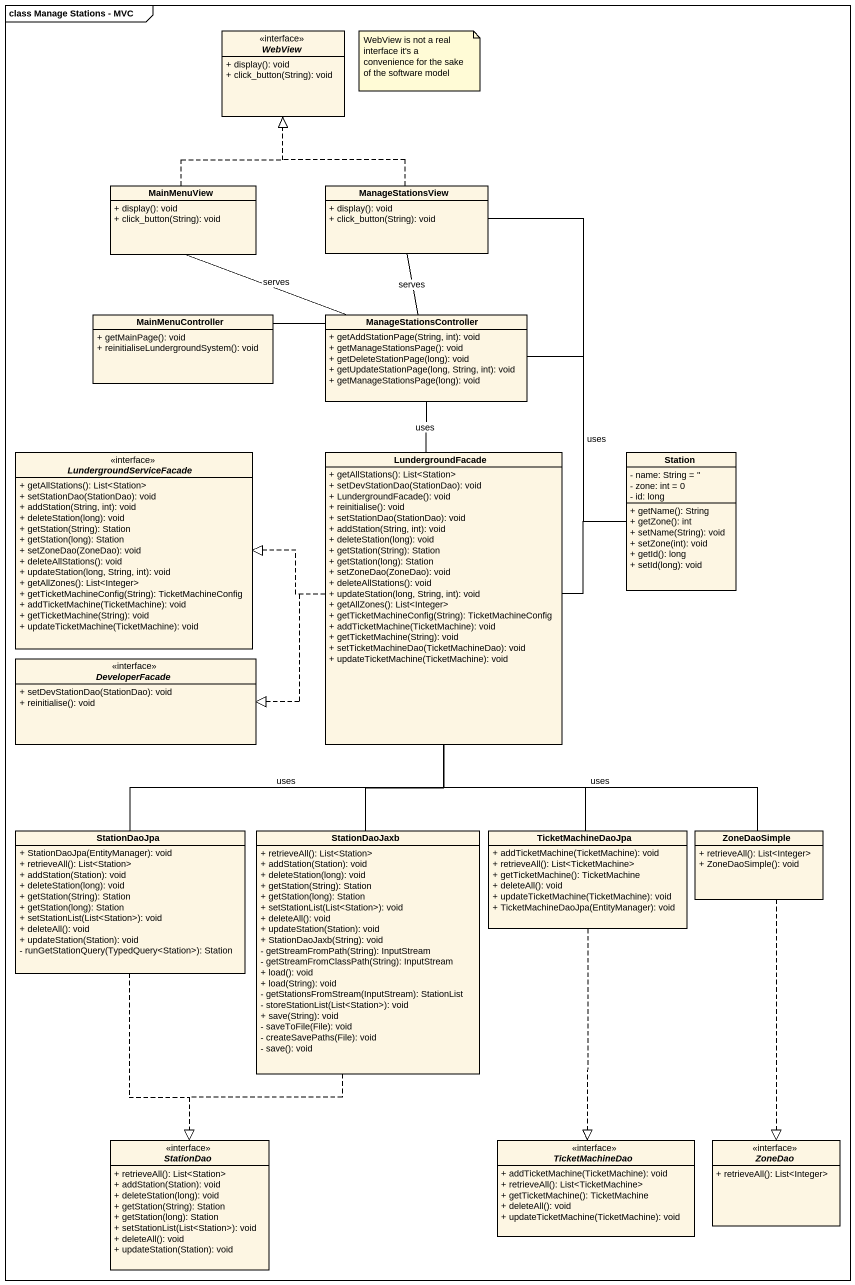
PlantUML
@startuml
mainframe class Manage Stations - MVC
hide circle
hide empty members
skinparam classAttributeIconSize 0
interface WebView {
  + display(): void
  + click_button(String): void
}
class MainMenuView {
  + display(): void
  + click_button(String): void
}
class ManageStationsView {
  + display(): void
  + click_button(String): void
}
class MainMenuController {
  + getMainPage(): void
  + reinitialiseLundergroundSystem(): void
}
class ManageStationsController {
  + getAddStationPage(String, int): void
  + getManageStationsPage(): void
  + getDeleteStationPage(long): void
  + getUpdateStationPage(long, String, int): void
  + getManageStationsPage(long): void
}
interface LundergroundServiceFacade {
  + getAllStations(): List<Station>
  + setStationDao(StationDao): void
  + addStation(String, int): void
  + deleteStation(long): void
  + getStation(String): Station
  + getStation(long): Station
  + setZoneDao(ZoneDao): void
  + deleteAllStations(): void
  + updateStation(long, String, int): void
  + getAllZones(): List<Integer>
  + getTicketMachineConfig(String): TicketMachineConfig
  + addTicketMachine(TicketMachine): void
  + getTicketMachine(String): void
  + updateTicketMachine(TicketMachine): void
}
class LundergroundFacade {
  + getAllStations(): List<Station>
  + setDevStationDao(StationDao): void
  + LundergroundFacade(): void
  + reinitialise(): void
  + setStationDao(StationDao): void
  + addStation(String, int): void
  + deleteStation(long): void
  + getStation(String): Station
  + getStation(long): Station
  + setZoneDao(ZoneDao): void
  + deleteAllStations(): void
  + updateStation(long, String, int): void
  + getAllZones(): List<Integer>
  + getTicketMachineConfig(String): TicketMachineConfig
  + addTicketMachine(TicketMachine): void
  + getTicketMachine(String): void
  + setTicketMachineDao(TicketMachineDao): void
  + updateTicketMachine(TicketMachine): void
}
class Station {
  - name: String = ''
  - zone: int = 0
  - id: long
  + getName(): String
  + getZone(): int
  + setName(String): void
  + setZone(int): void
  + getId(): long
  + setId(long): void
}
interface DeveloperFacade {
  + setDevStationDao(StationDao): void
  + reinitialise(): void
}
class StationDaoJpa {
  + StationDaoJpa(EntityManager): void
  + retrieveAll(): List<Station>
  + addStation(Station): void
  + deleteStation(long): void
  + getStation(String): Station
  + getStation(long): Station
  + setStationList(List<Station>): void
  + deleteAll(): void
  + updateStation(Station): void
  - runGetStationQuery(TypedQuery<Station>): Station
}
class StationDaoJaxb {
  + retrieveAll(): List<Station>
  + addStation(Station): void
  + deleteStation(long): void
  + getStation(String): Station
  + getStation(long): Station
  + setStationList(List<Station>): void
  + deleteAll(): void
  + updateStation(Station): void
  + StationDaoJaxb(String): void
  - getStreamFromPath(String): InputStream
  - getStreamFromClassPath(String): InputStream
  + load(): void
  + load(String): void
  - getStationsFromStream(InputStream): StationList
  - storeStationList(List<Station>): void
  + save(String): void
  - saveToFile(File): void
  - createSavePaths(File): void
  - save(): void
}
class TicketMachineDaoJpa {
  + addTicketMachine(TicketMachine): void
  + retrieveAll(): List<TicketMachine>
  + getTicketMachine(): TicketMachine
  + deleteAll(): void
  + updateTicketMachine(TicketMachine): void
  + TicketMachineDaoJpa(EntityManager): void
}
class ZoneDaoSimple {
  + retrieveAll(): List<Integer>
  + ZoneDaoSimple(): void
}
interface StationDao {
  + retrieveAll(): List<Station>
  + addStation(Station): void
  + deleteStation(long): void
  + getStation(String): Station
  + getStation(long): Station
  + setStationList(List<Station>): void
  + deleteAll(): void
  + updateStation(Station): void
}
interface TicketMachineDao {
  + addTicketMachine(TicketMachine): void
  + retrieveAll(): List<TicketMachine>
  + getTicketMachine(): TicketMachine
  + deleteAll(): void
  + updateTicketMachine(TicketMachine): void
}
interface ZoneDao {
  + retrieveAll(): List<Integer>
}
MainMenuView .up.|> WebView
ManageStationsView .up.|> WebView
ManageStationsView -- Station
MainMenuController -up- MainMenuView : serves
ManageStationsController -up- ManageStationsView : serves
ManageStationsController -- LundergroundFacade : uses
ManageStationsController -- Station : uses
LundergroundFacade .left.|> LundergroundServiceFacade
LundergroundFacade -right- Station
LundergroundFacade .left.|> DeveloperFacade
LundergroundFacade -- StationDaoJpa : uses
StationDaoJpa ..|> StationDao
StationDaoJaxb -up- LundergroundFacade
StationDaoJaxb ..|> StationDao
TicketMachineDaoJpa -up- LundergroundFacade
TicketMachineDaoJpa ..|> TicketMachineDao
ZoneDaoSimple -up- LundergroundFacade : uses
ZoneDaoSimple ..|> ZoneDao
note as N1
  WebView is not a real interface it's a convenience for the sake of the software model
end note
@enduml
